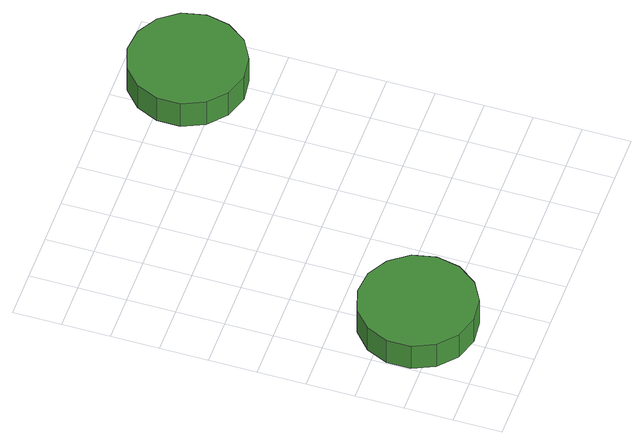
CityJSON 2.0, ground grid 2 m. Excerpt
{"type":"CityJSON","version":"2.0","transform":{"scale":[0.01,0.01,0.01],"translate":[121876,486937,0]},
"CityObjects":{
"tree1":{"type":"SolitaryVegetationObject","attributes":{"function":"something"},"geometry":[{"type":"MultiSurface","lod":"1","boundaries":[[[0,1,2,3,4,5,6,7,8,9,10,11,12,13,14]],[[15,16,17,18,19,20,21,22,23,24,25,26,27,28,29]],[[0,29,28,1]],[[1,28,27,2]],[[2,27,26,3]],[[3,26,25,4]],[[4,25,24,5]],[[5,24,23,6]],[[6,23,22,7]],[[7,22,21,8]],[[8,21,20,9]],[[9,20,19,10]],[[10,19,18,11]],[[11,18,17,12]],[[12,17,16,13]],[[13,16,15,14]],[[14,15,29,0]]]}]},
"tree2":{"type":"SolitaryVegetationObject","attributes":{"function":"something"},"geometry":[{"type":"MultiSurface","lod":"1","boundaries":[[[30,31,32,33,34,35,36,37,38,39,40,41,42,43,44]],[[45,46,47,48,49,50,51,52,53,54,55,56,57,58,59]],[[30,59,58,31]],[[31,58,57,32]],[[32,57,56,33]],[[33,56,55,34]],[[34,55,54,35]],[[35,54,53,36]],[[36,53,52,37]],[[37,52,51,38]],[[38,51,50,39]],[[39,50,49,40]],[[40,49,48,41]],[[41,48,47,42]],[[42,47,46,43]],[[43,46,45,44]],[[44,45,59,30]]]}]}
},
"vertices":[
[482,292,201],[461,389,201],[402,470,201],[316,520,201],[217,530,201],[122,500,201],[47,433,201],[7,342,201],[7,242,201],[47,151,201],[122,84,201],[217,53,201],[316,63,201],[402,113,201],[461,194,201],[461,194,72],[402,113,72],[316,63,72],[217,53,72],[122,84,72],[47,151,72],[7,242,72],[7,342,72],[47,433,72],[122,500,72],[217,530,72],[316,520,72],[402,470,72],[461,389,72],[482,292,72],
[1355,1521,258],[1334,1619,258],[1275,1699,258],[1189,1749,258],[1090,1760,258],[995,1729,258],[921,1662,258],[880,1571,258],[880,1471,258],[921,1380,258],[995,1313,258],[1090,1282,258],[1189,1293,258],[1275,1342,258],[1334,1423,258],[1334,1423,130],[1275,1342,130],[1189,1293,130],[1090,1282,130],[995,1313,130],[921,1380,130],[880,1471,130],[880,1571,130],[921,1662,130],[995,1729,130],[1090,1760,130],[1189,1749,130],[1275,1699,130],[1334,1619,130],[1355,1521,130]
]}
